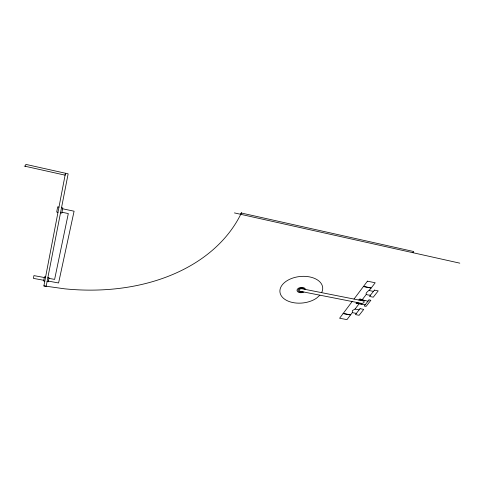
<?xml version="1.0" encoding="UTF-8"?>
<svg xmlns="http://www.w3.org/2000/svg" width="484" height="484" viewBox="0 0 484 484"><rect width="100%" height="100%" fill="white"/><g stroke="black" fill="none" stroke-linecap="round" stroke-linejoin="round"><path stroke-width="0.73" d="M25.591 166.363L25.815 164.379L68.147 173.847L46.155 286.322L43.887 285.911L65.461 173.242L65.128 175.172L24.2 166.048M240.608 214.291L241.201 212.984L413.717 251.541L412.84 252.684M321.509 292.626L322.035 291.779A21.49 13.31 -6 0 0 299.257 276.588A21.49 13.31 -6 0 0 281.997 296.765A21.49 13.31 -6 0 0 316.639 298.083L319.888 295.179M352.152 301.532L343.204 313.45L350.597 314.866L352.31 312.634L356.351 313.414M354.01 299.064L363.417 286.534L371.113 288.101C369.359 290.836 361.04 295.004 370.478 295.179M356.896 302.47L356.024 303.613L356.393 303.589A7.478 4.386 -8.7 0 1 359.067 303.746L362.026 304.182M358.765 300.007L359.981 298.828A7.907 4.719 -9.6 0 0 362.111 299.735L364.96 300.558M358.099 302.706L357.628 303.317L365.172 304.805M359.975 300.249L360.423 299.656L368.009 301.163M352.31 312.634L352.376 310.607L355.038 309.07L359.116 303.758M362.183 299.753L366.327 294.345M302.633 291.779L302.494 291.84A3.225 1.996 -6 0 1 298.307 291.005A3.225 1.996 -6 0 1 300.074 288.282A3.225 1.996 -6 0 1 304.261 289.117L304.303 289.214M43.887 285.911L64.626 288.821A198.246 142.962 15.8 0 0 241.57 212.633M43.784 280.272L33.438 278.385L33.91 275.608L44.304 277.52M48.352 281.107L58.588 282.971L74.088 211.206L62.642 208.798M44.794 281.168L43.651 280.956L44.437 276.824L45.587 277.036M47.081 281.579L48.218 281.791L49.035 277.671L47.886 277.459M48.896 278.361L54.619 279.407L68.305 213.565L61.964 212.24M355.038 309.07L359.104 309.863M369.244 290.539L373.418 291.386M57.983 212.301L56.707 212.034L57.687 206.849L58.969 207.122M60.524 212.833L61.795 213.099L62.817 207.932L61.535 207.66M234.419 212.912L459.8 263.157M303.861 292.021A4.295 2.662 -6 0 1 297.466 291.513A4.295 2.662 -6 0 1 300.032 287.587A4.295 2.662 -6 0 1 305.531 289.462M343.114 313.571L339.611 318.236L346.955 319.621L350.507 314.987L343.114 313.571M367.447 281.168L363.514 286.401L371.21 287.974L375.197 282.771L367.447 281.168M360.029 308.665L355.444 314.588L359.116 315.29L363.732 309.391L360.029 308.665M374.404 290.11L369.51 296.432L373.279 297.188L378.216 290.884L374.404 290.11M368.977 299.917L364.222 306.021L366.079 306.39L370.853 300.292L368.977 299.917M363.006 300.848L302.113 288.785A2.148 1.331 -6 0 0 299.306 289.674A2.148 1.331 -6 0 0 300.455 291.35L361.118 303.299A2.117 1.252 -9.2 0 0 363.938 302.446A2.117 1.252 -9.2 0 0 363.006 300.848"/></g></svg>
